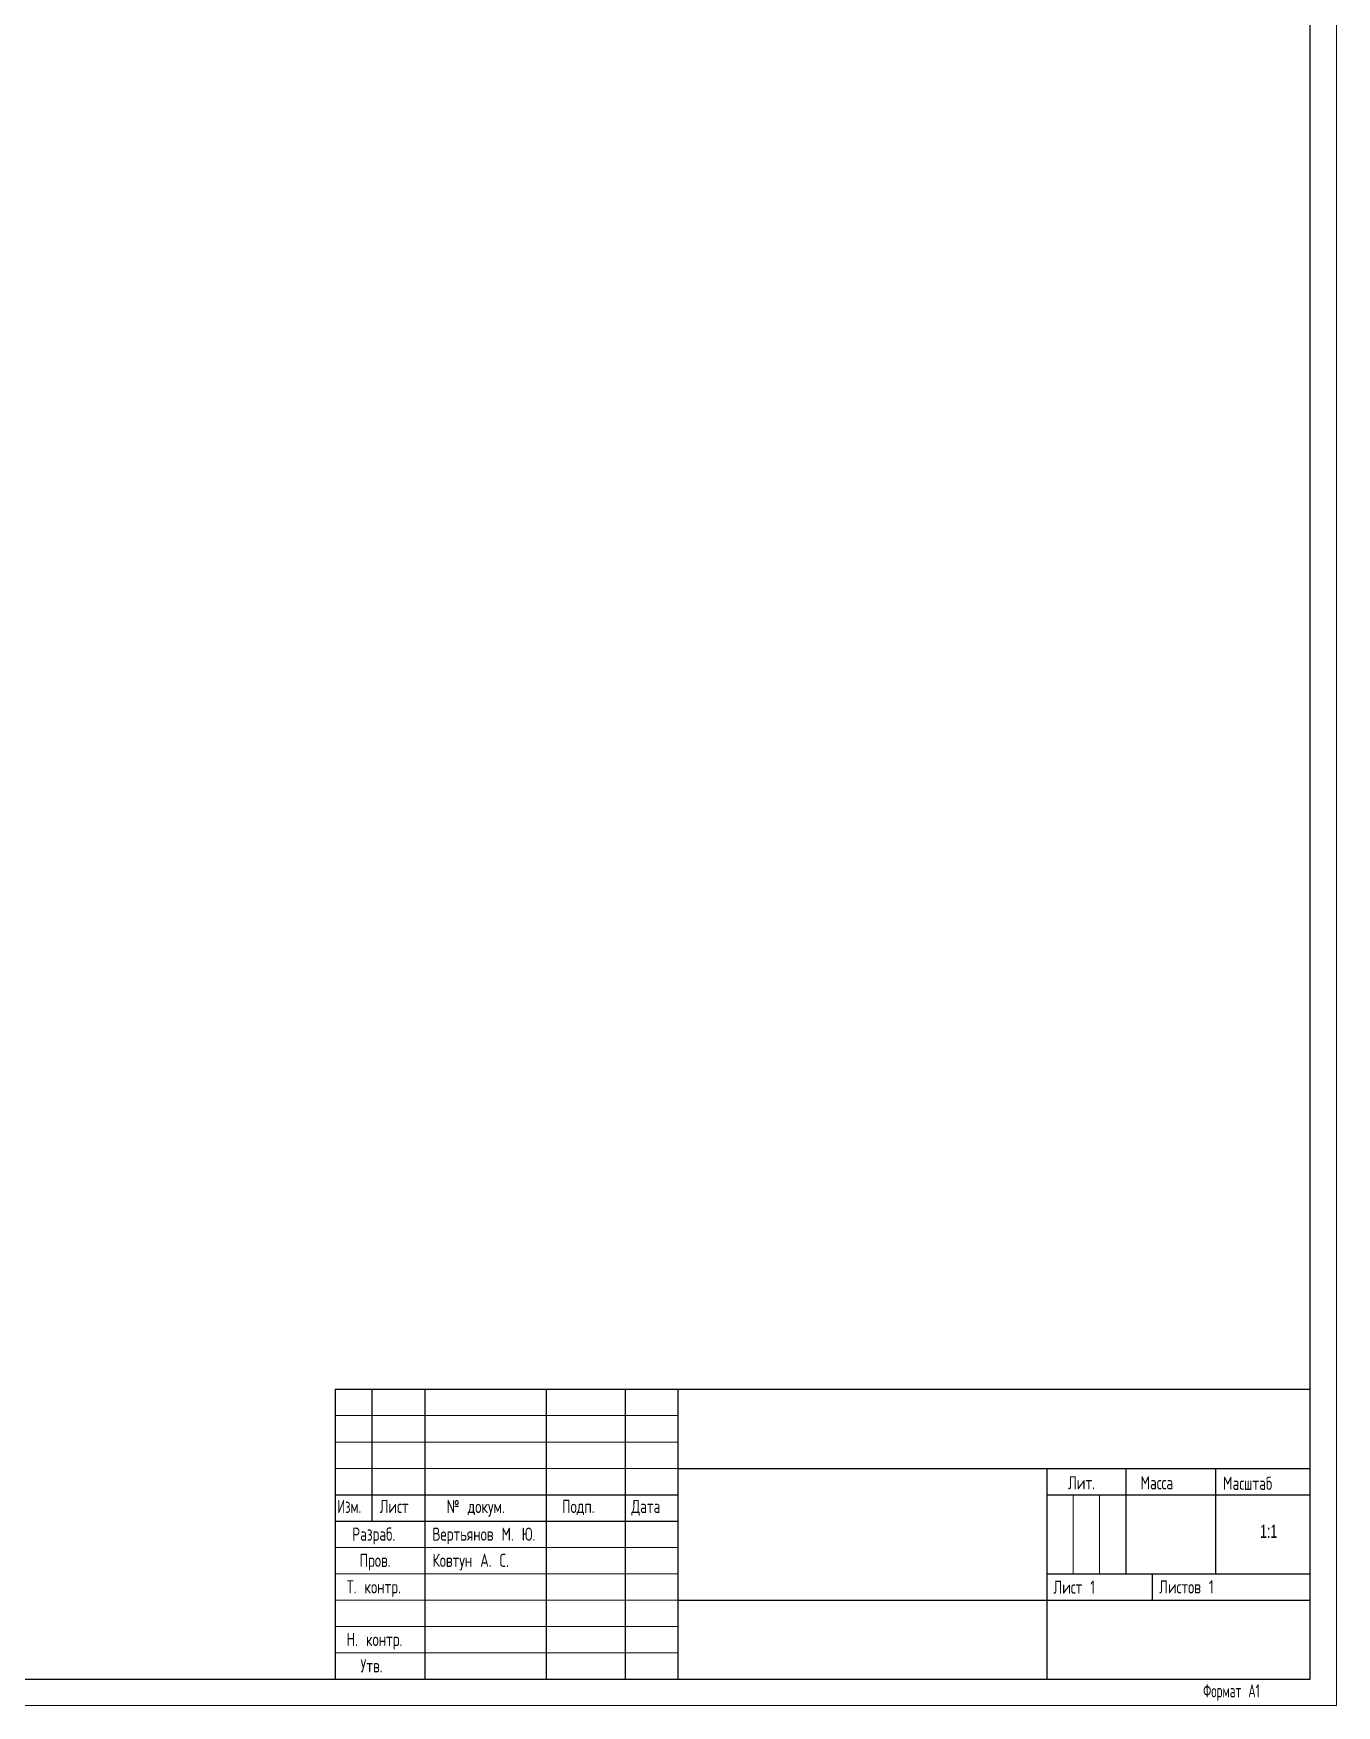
# Model space of a CAD drawing. Header units: millimetres. Extents: x 0 to 841, y 0 to 594.
# Drawn here: x 593.7 to 841, y 0 to 317.2 of the extents above; entities that cross this region are included whole.
import ezdxf

# ---------------------------------------------------------------- set-up
doc = ezdxf.new("R2010")
doc.units = ezdxf.units.MM
doc.layers.add('ОСЕВЫЕ', color=7, linetype='Continuous')
doc.styles.add('SLDTEXTSTYLE0', font='TXT', dxfattribs={"width": 0.7})
doc.styles.add('SLDTEXTSTYLE1', font='TXT', dxfattribs={"width": 0.7, "bigfont": 'bigfont'})
doc.styles.add('SLDTEXTSTYLE2', font='TXT', dxfattribs={"width": 0.65702, "bigfont": 'bigfont'})
doc.styles.add('SLDTEXTSTYLE3', font='TXT', dxfattribs={"width": 0.605, "bigfont": 'bigfont'})

msp = doc.modelspace()

# ---------------------------------------------------------------- linework, layer by layer
at = {"color": 7, "linetype": 'Continuous', "lineweight": 25}
for p, q in [((836, 5), (836, 589)), ((651, 60), (836, 60)), ((651, 60), (651, 5)), ((658, 35), (658, 60)), ((668, 60), (668, 5)), ((691, 60), (691, 5)), ((706, 60), (706, 5)), ((716, 60), (716, 5)), ((716, 45), (836, 45)), ((786, 45), (786, 5)), ((801, 45), (801, 25)), ((818, 45), (818, 25)), ((651, 40), (716, 40)), ((786, 40), (836, 40)), ((651, 35), (716, 35)), ((786, 25), (836, 25)), ((806, 25), (806, 20)), ((716, 20), (836, 20)), ((20, 5), (836, 5))]:
    msp.add_line(p, q, dxfattribs=at)
at = {"color": 7, "linetype": 'Continuous', "lineweight": 18}
for p, q in [((651, 55), (716, 55)), ((651, 50), (716, 50)), ((651, 45), (716, 45)), ((791, 40), (791, 25)), ((796, 40), (796, 25)), ((651, 30), (716, 30)), ((651, 25), (716, 25)), ((651, 20), (716, 20)), ((651, 15), (716, 15)), ((651, 10), (716, 10))]:
    msp.add_line(p, q, dxfattribs=at)
at = {"layer": 'ОСЕВЫЕ', "lineweight": 18}
for p in [(841, 594), (0, 0)]:
    msp.add_line(p, (841, 0), dxfattribs=at)

# ---------------------------------------------------------------- texts
at = {"color": 7, "linetype": 'Continuous', "lineweight": 0, "char_height": 2.5, "attachment_point": 1}
for s, insert, style in [('\\M+1844C\\M+18479\\M+18484.', (790.05, 43.52), 'SLDTEXTSTYLE1'), ('\\M+1844D\\M+18470\\M+18483\\M+18483\\M+18470', (803.802, 43.52), 'SLDTEXTSTYLE1'), ('\\M+1844D\\M+18470\\M+18483\\M+1848A\\M+18484\\M+18470\\M+18471', (819.464, 43.422), 'SLDTEXTSTYLE1'), ('\\M+18449\\M+18478\\M+1847D.', (651.386, 39.026), 'SLDTEXTSTYLE2'), ('\\M+1844C\\M+18479\\M+18483\\M+18484', (659.426, 39.026), 'SLDTEXTSTYLE1'), ('\\M+18782 \\M+18474\\M+18480\\M+1847B\\M+18485\\M+1847D.', (672.144, 39.007), 'SLDTEXTSTYLE1'), ('\\M+18450\\M+18480\\M+18474\\M+18481.', (694.04, 39.021), 'SLDTEXTSTYLE1'), ('\\M+18444\\M+18470\\M+18484\\M+18470', (707.206, 39.023), 'SLDTEXTSTYLE1'), ('\\M+18451\\M+18470\\M+18478\\M+18482\\M+18470\\M+18471.', (654.22, 33.772), 'SLDTEXTSTYLE1'), ('\\M+18442\\M+18475\\M+18482\\M+18484\\M+1848E\\M+18491\\M+1847E\\M+18480\\M+18472 \\M+1844D. \\M+1845F.', (669.432, 33.772), 'SLDTEXTSTYLE1'), ('1:1', (826.481, 34.302), 'SLDTEXTSTYLE0'), ('\\M+18450\\M+18482\\M+18480\\M+18472.', (655.63, 28.808), 'SLDTEXTSTYLE1'), ('\\M+1844B\\M+18480\\M+18472\\M+18484\\M+18485\\M+1847E \\M+18440. \\M+18452.', (669.432, 28.808), 'SLDTEXTSTYLE1'), ('\\M+18453. \\M+1847B\\M+18480\\M+1847E\\M+18484\\M+18482.', (653.199, 23.776), 'SLDTEXTSTYLE1'), ('\\M+1844C\\M+18479\\M+18483\\M+18484 1', (787.276, 23.718), 'SLDTEXTSTYLE1'), ('\\M+1844C\\M+18479\\M+18483\\M+18484\\M+18480\\M+18472 1', (807.336, 23.764), 'SLDTEXTSTYLE1'), ('\\M+1844E. \\M+1847B\\M+18480\\M+1847E\\M+18484\\M+18482.', (653.166, 13.792), 'SLDTEXTSTYLE1'), ('\\M+18454\\M+18484\\M+18472.', (655.785, 8.792), 'SLDTEXTSTYLE1'), ('\\M+18455\\M+18480\\M+18482\\M+1847D\\M+18470\\M+18484 \\M+184401', (815.673, 4.048), 'SLDTEXTSTYLE3')]:
    msp.add_mtext(s, dxfattribs=dict(at, insert=insert, style=style))

doc.saveas('drawing.dxf')
